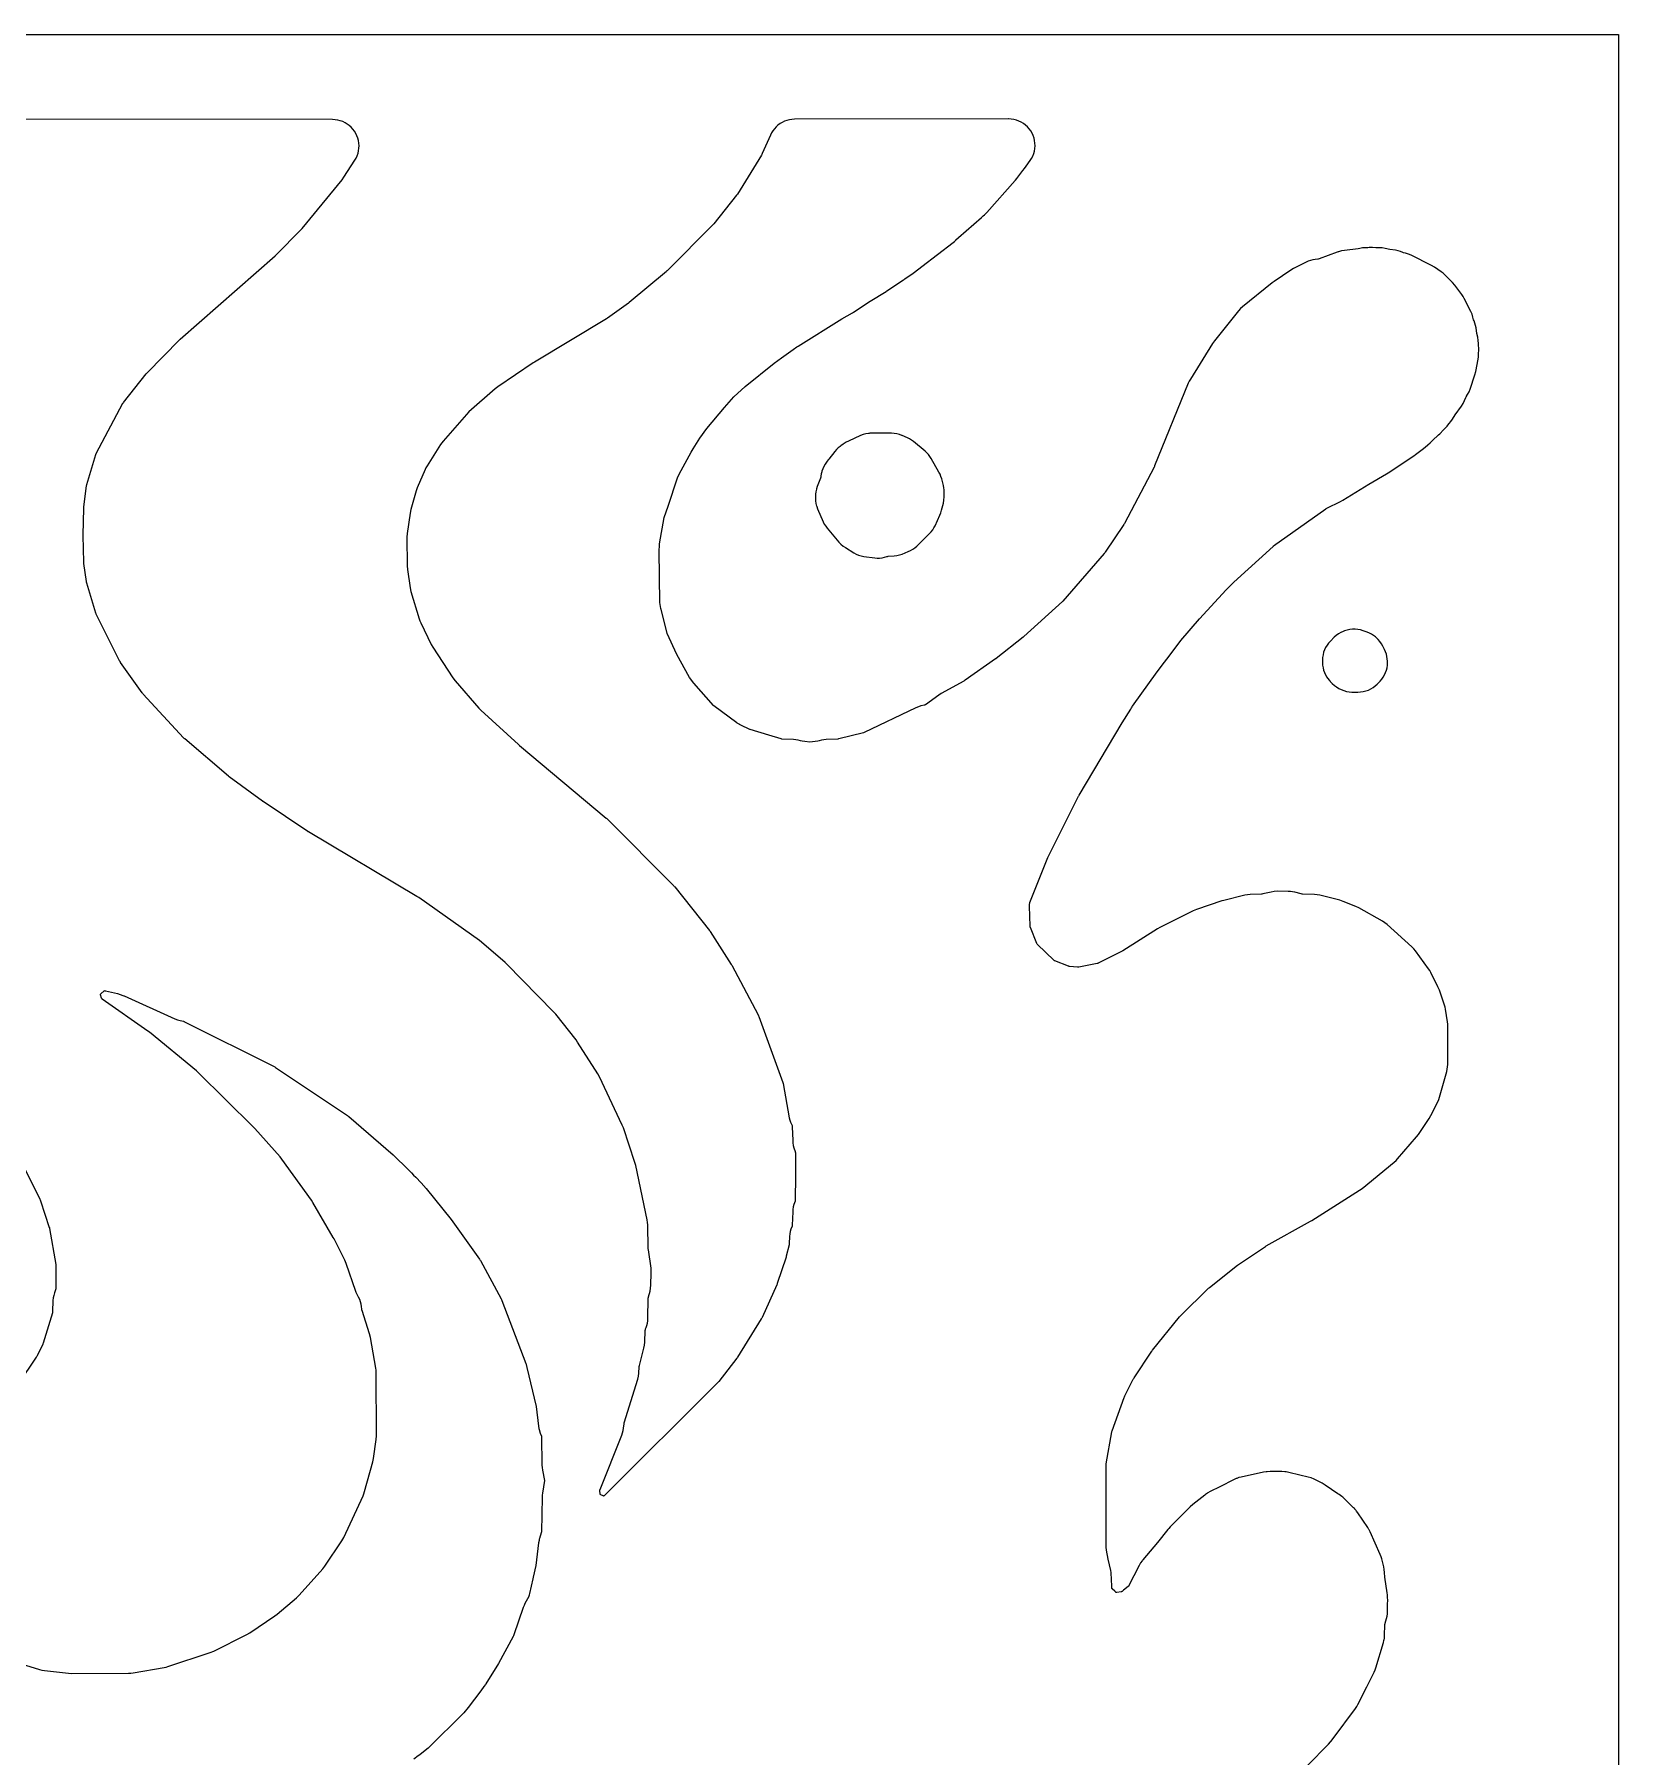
# Model space of a CAD drawing. Header units: millimetres. Extents: x 0 to 300, y 0 to 300.
# Drawn here: x 150 to 300, y 137 to 300 of the extents above; entities that cross this region are included whole.
import ezdxf

# ---------------------------------------------------------------- set-up
doc = ezdxf.new("R2010")
doc.units = ezdxf.units.MM
doc.layers.add('CUT', color=7, linetype='CONTINUOUS')

msp = doc.modelspace()

# ---------------------------------------------------------------- linework, layer by layer
at = {"layer": 'CUT'}
for points in [[(0.0614, 0), (0.0029, 0.0029), (0, 0.0614), (0, 299.9386), (0.0029, 299.9971), (0.0614, 300), (299.9021, 300), (299.9605, 299.9971), (299.9634, 299.9386), (299.9634, 0.0614), (299.9605, 0.0029), (299.9021, 0)], [(225.0432, 253.2476), (225.0445, 253.246), (226.1555, 251.9325), (226.3379, 251.7388), (226.5399, 251.5656), (226.759, 251.4148), (227.5474, 250.9322), (227.775, 250.8086), (228.0142, 250.7092), (228.2624, 250.6351), (228.5169, 250.5871), (229.5358, 250.4489), (229.7696, 250.4284), (230.0043, 250.4298), (230.2378, 250.4533), (230.4681, 250.4985), (230.6931, 250.5651), (230.7604, 250.5885), (230.7956, 250.5941), (230.8129, 250.5957), (231.374, 250.6349), (231.6329, 250.6666), (231.8871, 250.7251), (232.1338, 250.8098), (232.7005, 251.038), (232.9216, 251.1398), (233.1319, 251.2627), (233.3291, 251.4055), (233.5116, 251.5667), (234.7283, 252.7526), (234.8843, 252.9192), (235.0244, 253.0994), (235.1476, 253.2915), (235.2527, 253.4941), (235.7164, 254.4976), (235.8066, 254.7204), (235.875, 254.9508), (236.0411, 255.6276), (236.0946, 255.9198), (236.113, 256.2163), (236.1143, 256.678), (236.1063, 256.8844), (236.0814, 257.0893), (236.0396, 257.2916), (235.8795, 257.9316), (235.8129, 258.1536), (235.7261, 258.3684), (235.6197, 258.5742), (234.8729, 259.869), (234.7528, 260.0572), (234.6164, 260.2339), (234.4648, 260.3978), (234.2992, 260.5475), (233.207, 261.4495), (233.0253, 261.5861), (232.8319, 261.7057), (232.6285, 261.8072), (232.1219, 262.0319), (232.1166, 262.0342), (231.876, 262.1264), (231.6271, 262.1933), (231.3727, 262.2343), (231.1154, 262.2488), (229.3277, 262.2576), (229.0652, 262.245), (229.0046, 262.2357), (228.9628, 262.2335), (228.7004, 262.1914), (228.444, 262.1217), (228.1964, 262.0252), (227.0472, 261.5053), (226.8344, 261.3965), (226.6329, 261.2678), (226.5851, 261.234), (226.5444, 261.2078), (226.3217, 261.0474), (226.2977, 261.0304), (226.2932, 261.0269), (226.2637, 261.0057), (226.0815, 260.8612), (225.9135, 260.7003), (225.7612, 260.5246), (225.1905, 259.8007), (225.1427, 259.7347), (225.0412, 259.5959), (224.8501, 259.3116), (224.724, 259.1025), (224.6188, 258.8821), (224.5357, 258.6525), (224.5274, 258.62), (224.5264, 258.6171), (224.5198, 258.5902), (224.4754, 258.4158), (224.4723, 258.3958), (224.4678, 258.3775), (224.4463, 258.2262), (224.4384, 258.1744), (224.4369, 258.1596), (224.4331, 258.1333), (224.4301, 258.1001), (224.428, 258.0824), (224.4212, 258.0454), (224.4155, 258.0255), (224.411, 258.0099), (224.4052, 257.994), (224.1004, 257.2149), (224.0237, 256.9869), (224.0145, 256.9473), (224.0126, 256.9416), (223.9599, 256.7126), (223.929, 256.4797), (223.9201, 256.2449), (223.9216, 256.0784), (223.936, 255.8314), (223.9748, 255.587), (224.0376, 255.3477), (224.0457, 255.3259), (224.0492, 255.3127), (224.1354, 255.0818), (224.6558, 253.8733), (224.7642, 253.6523), (224.8937, 253.4431)], [(273.4669, 238.0952), (273.6975, 237.9746), (273.9393, 237.8786), (274.1898, 237.8082), (274.4463, 237.7643), (274.7059, 237.7472), (274.7237, 237.747), (275.2853, 237.7395), (275.5394, 237.749), (275.7912, 237.7843), (276.0382, 237.8449), (276.2777, 237.9304), (276.5073, 238.0397), (276.7246, 238.1718), (276.9273, 238.3253), (277.1134, 238.4986), (277.3777, 238.7711), (277.5383, 238.9537), (277.6805, 239.1511), (277.8028, 239.3614), (277.9041, 239.5826), (277.9834, 239.8126), (278.04, 240.0492), (278.0733, 240.2901), (278.083, 240.5332), (278.0819, 240.6629), (278.0695, 240.8912), (278.0363, 241.1174), (277.9825, 241.3396), (277.9087, 241.556), (277.8154, 241.7647), (277.6544, 242.0847), (277.5261, 242.3099), (277.3752, 242.5206), (277.2033, 242.7145), (277.1018, 242.8177), (276.9389, 242.9692), (276.7632, 243.1056), (276.5761, 243.2258), (276.379, 243.329), (276.1736, 243.4142), (275.7867, 243.5548), (275.5382, 243.6307), (275.2833, 243.6805), (275.0245, 243.7035), (274.7647, 243.6996), (274.5068, 243.6687), (274.2534, 243.6112), (274.0074, 243.5277), (273.885, 243.4789), (273.6568, 243.3745), (273.4403, 243.2477), (273.2376, 243.0998), (273.0507, 242.9324), (272.6763, 242.5614), (272.6748, 242.56), (272.5076, 242.377), (272.3593, 242.1784), (272.2315, 241.9661), (272.1253, 241.7422), (272.0417, 241.5089), (271.9817, 241.2684), (271.9458, 241.0232), (271.9344, 240.7756), (271.9352, 240.5294), (271.9478, 240.2866), (271.984, 240.0461), (272.0433, 239.8104), (272.1253, 239.5815), (272.2291, 239.3616), (272.3538, 239.1529), (272.4153, 239.0605), (272.5813, 238.8387), (272.649, 238.7666), (272.6693, 238.7407), (272.8555, 238.5496), (273.0609, 238.3795), (273.2501, 238.2391)]]:
    msp.add_lwpolyline(points, close=True, dxfattribs=at)
for points in [[(270.498, 136.1293), (272.4967, 138.1365), (272.698, 138.3694), (272.7203, 138.3919), (272.957, 138.6681), (275.0601, 141.5194), (275.1797, 141.697), (275.2836, 141.8841), (275.2874, 141.8916), (276.1189, 143.5523), (276.8278, 144.9681), (276.8285, 144.9695), (276.9174, 145.1682), (276.9887, 145.3739), (277.6984, 147.7518), (277.75, 147.9559), (277.7544, 147.9822), (277.7569, 147.9923), (277.791, 148.2025), (277.8072, 148.4149), (277.8415, 149.451), (277.8422, 149.4623), (277.8426, 149.4682), (277.8584, 149.5669), (277.8644, 149.5899), (277.9921, 150.0313), (278.0447, 150.2494), (278.0776, 150.4713), (278.0816, 150.5415), (278.0893, 150.601), (278.0983, 150.8139), (278.0983, 151.3359), (278.1044, 151.8229), (278.0983, 151.9467), (278.0983, 152.0651), (278.09, 152.269), (278.0651, 152.4716), (277.8197, 153.9607), (277.8055, 154.405), (277.7835, 154.6658), (277.7343, 154.923), (277.5505, 155.6692), (277.4882, 155.8813), (277.4074, 156.0871), (276.4486, 158.2434), (276.3491, 158.4428), (276.3325, 158.4697), (276.3292, 158.4764), (276.2136, 158.6645), (275.2898, 160.0292), (275.1581, 160.2064), (275.1235, 160.2452), (275.1123, 160.2601), (275.0394, 160.3396), (275.0113, 160.3712), (274.9971, 160.3858), (274.9489, 160.4383), (274.867, 160.5195), (274.1576, 161.2485), (273.9833, 161.4113), (273.8426, 161.5195), (273.7558, 161.596), (273.5161, 161.762), (273.3827, 161.8432), (272.1935, 162.671), (271.8871, 162.8534), (271.1405, 163.2283), (270.8683, 163.3453), (270.5842, 163.4293), (269.7882, 163.6142), (268.759, 163.8611), (268.4815, 163.9114), (268.4402, 163.9141), (268.3637, 163.9272), (268.0687, 163.9422), (267.4599, 163.9372), (266.9745, 163.9419), (266.7018, 163.9297), (266.6391, 163.92), (266.6013, 163.9178), (266.3551, 163.8786), (264.2204, 163.4286), (264.0128, 163.3755), (263.8105, 163.3047), (263.7766, 163.2895), (263.7618, 163.2843), (263.5656, 163.1958), (262.2055, 162.5098), (261.282, 162.0465), (261.0623, 161.9221), (261.0426, 161.9081), (261.0339, 161.9031), (260.9578, 161.848), (260.8563, 161.776), (260.8311, 161.7562), (260.8182, 161.7469), (260.7803, 161.7162), (259.6442, 160.8215), (259.4101, 160.612), (259.3669, 160.5682), (259.2016, 160.418), (257.5204, 158.7048), (257.3764, 158.5449), (257.3362, 158.4961), (257.2998, 158.4557), (256.2983, 157.2384), (254.9287, 155.5785), (254.8922, 155.5291), (254.872, 155.5045), (254.7156, 155.2926), (254.5824, 155.0654), (253.5619, 153.0937), (253.5516, 153.075), (253.546, 153.0667), (253.5455, 153.0663), (253.1065, 152.709), (252.9555, 152.5933), (252.9399, 152.582), (252.9262, 152.5735), (252.8968, 152.5651), (252.8775, 152.5612), (252.4682, 152.488), (252.4504, 152.4852), (252.4388, 152.4843), (252.4137, 152.4829), (252.3817, 152.5076), (252.3673, 152.5207), (252.2725, 152.6108), (252.0301, 152.8413), (252.017, 152.8544), (251.9919, 152.8833), (251.9866, 152.9213), (251.9854, 152.9397), (251.945, 153.8918), (251.942, 153.9259), (251.9313, 154.1689), (251.9132, 154.3789), (251.8775, 154.5867), (251.6491, 155.645), (251.4956, 156.5114), (251.4927, 156.5275), (251.4925, 156.5287), (251.4493, 156.7724), (251.4434, 156.8338), (251.4409, 156.9116), (251.4417, 164.5728), (251.442, 164.5897), (251.4481, 164.6603), (251.4507, 164.677), (251.9815, 167.7167), (251.9848, 167.7334), (252.0032, 167.8023), (252.0086, 167.8184), (253.1462, 170.9654), (253.174, 171.0353), (253.206, 171.1033), (254.0212, 172.7051), (254.056, 172.7686), (254.0946, 172.83), (255.7791, 175.3443), (255.8108, 175.3894), (255.8445, 175.433), (258.3963, 178.5809), (258.4403, 178.6322), (258.4871, 178.681), (261.1418, 181.2978), (261.1902, 181.3429), (261.241, 181.3854), (263.9009, 183.4887), (263.939, 183.5176), (263.9783, 183.5451), (266.5309, 185.2546), (266.5707, 185.2802), (266.6115, 185.3042), (270.8086, 187.6639), (270.914, 187.7266), (275.4418, 190.5733), (275.6962, 190.7564), (278.7329, 193.246), (278.8951, 193.3913), (279.0441, 193.5501), (280.8345, 195.634), (281.0146, 195.8709), (282.0202, 197.3706), (282.178, 197.6411), (282.8378, 198.9552), (282.9335, 199.1705), (283.0085, 199.3939), (283.6966, 201.8167), (283.7488, 202.0384), (283.7806, 202.2639), (283.7917, 202.4914), (283.8037, 206.0963), (283.7956, 206.3054), (283.7701, 206.5131), (283.5723, 207.7074), (283.5321, 207.9019), (283.4766, 208.0926), (283.0011, 209.5128), (282.8627, 209.8447), (282.1782, 211.2021), (282.0809, 211.3772), (281.9699, 211.544), (280.7406, 213.2394), (280.5732, 213.4461), (280.3848, 213.6339), (278.0464, 215.7289), (277.8383, 215.8962), (277.6136, 216.0403), (275.3844, 217.3075), (275.0761, 217.4558), (273.8945, 217.9277), (273.5694, 218.0325), (271.6846, 218.5002), (271.4322, 218.5492), (271.176, 218.572), (270.0367, 218.6147), (270.0154, 218.616), (269.927, 218.6291), (269.9063, 218.6339), (269.3002, 218.7924), (269.0968, 218.8366), (268.8906, 218.8638), (268.6827, 218.8737), (267.6581, 218.8798), (267.362, 218.864), (267.0698, 218.8132), (266.29, 218.6295), (266.271, 218.6255), (266.19, 218.6148), (266.1705, 218.6137), (265.0851, 218.579), (264.8232, 218.5568), (264.5651, 218.5072), (262.5896, 218.0189), (262.3965, 217.9629), (259.9956, 217.16), (259.6747, 217.0272), (256.5432, 215.4687), (256.3182, 215.3419), (253.0215, 213.2515), (252.9698, 213.2205), (252.9167, 213.1921), (250.7059, 212.0807), (250.6902, 212.0732), (250.6564, 212.0598), (250.6213, 212.0495), (250.6049, 212.0458), (248.8476, 211.6914), (248.8281, 211.688), (248.787, 211.684), (248.7457, 211.6841), (248.726, 211.6857), (247.9949, 211.7628), (247.9779, 211.765), (247.9425, 211.7719), (247.9076, 211.782), (247.8919, 211.7877), (246.5815, 212.2953), (246.5635, 212.3028), (246.5272, 212.3212), (246.4953, 212.3465), (246.4809, 212.3597), (244.9579, 213.839), (244.9438, 213.8534), (244.9167, 213.8859), (244.8969, 213.9232), (244.8889, 213.9418), (244.2745, 215.4659), (244.2685, 215.4818), (244.2581, 215.516), (244.2538, 215.5511), (244.2529, 215.5683), (244.1897, 217.4795), (244.1895, 217.4979), (244.1942, 217.575), (244.1967, 217.5933), (244.2323, 217.8208), (245.9239, 222.0711), (248.8386, 227.896), (248.8586, 227.9342), (248.8799, 227.9716), (252.9511, 234.8415), (253.7738, 236.116), (253.8525, 236.238), (253.9262, 236.3522), (253.952, 236.3921), (256.2944, 239.6595), (256.9881, 240.5796), (257.1905, 240.8479), (257.8832, 241.7667), (258.534, 242.6299), (260.2854, 244.6676), (262.8148, 247.4099), (263.541, 248.1314), (267.2532, 251.5378), (267.2961, 251.5747), (272.2486, 255.0949), (272.2661, 255.1067), (272.3297, 255.1449), (272.3463, 255.1534), (273.6238, 255.7766), (273.8441, 255.8982), (276.3046, 257.422), (278.0063, 258.3955), (278.1564, 258.4886), (279.7425, 259.5512), (279.7672, 259.5665), (279.9222, 259.6707), (279.9376, 259.6819), (280.5919, 260.1203), (280.7368, 260.2251), (281.4925, 260.8138), (281.6834, 260.9528), (281.8863, 261.1206), (281.9061, 261.1361), (282.1281, 261.3312), (282.361, 261.5616), (282.9227, 262.088), (283.0394, 262.2049), (283.3896, 262.5794), (283.5821, 262.7699), (283.7256, 262.9244), (283.7949, 263.013), (283.9308, 263.1584), (284.0952, 263.3533), (284.2389, 263.5639), (284.2411, 263.5674), (284.4897, 263.9752), (285.0925, 264.816), (285.2538, 265.0726), (285.3829, 265.3468), (285.4897, 265.6147), (285.5298, 265.6805), (285.5948, 265.787), (285.6038, 265.8017), (285.6062, 265.8057), (285.6705, 265.911), (285.6719, 265.9134), (285.8045, 266.161), (285.9084, 266.422), (286.3584, 267.7669), (286.4458, 268.1055), (286.6574, 269.2497), (286.6884, 269.4736), (286.6991, 269.6993), (286.6994, 269.8418), (286.7224, 270.0695), (286.7237, 270.3082), (286.7022, 270.5459), (286.7008, 270.5564), (286.7011, 270.7357), (286.684, 271.0326), (286.6318, 271.3255), (286.5427, 271.6956), (286.4712, 272.211), (286.4287, 272.4392), (286.3651, 272.6625), (286.2812, 272.8789), (286.2304, 272.9937), (286.1749, 273.2242), (286.0903, 273.5031), (285.9738, 273.7703), (285.9681, 273.7816), (285.3546, 274.9911), (285.2462, 275.1833), (285.1212, 275.3653), (284.4515, 276.2535), (284.2355, 276.5036), (283.8249, 276.9201), (283.6872, 277.069), (283.6318, 277.1159), (283.5206, 277.2287), (283.3505, 277.386), (283.1664, 277.5269), (282.5434, 277.9595), (282.2374, 278.1412), (280.3413, 279.0913), (280.0684, 279.2083), (279.7835, 279.2922), (279.599, 279.3348), (279.5421, 279.3606), (279.3154, 279.4503), (279.0812, 279.5175), (278.8415, 279.5616), (278.305, 279.6334), (277.8511, 279.7381), (277.5709, 279.7862), (277.2869, 279.8022), (277.046, 279.802), (276.9755, 279.8114), (276.6702, 279.8334), (276.3645, 279.8179), (276.217, 279.8013), (275.9994, 279.8011), (275.7316, 279.7865), (275.4668, 279.7433), (275.3058, 279.6989), (274.0258, 279.555), (273.7316, 279.504), (273.4456, 279.4183), (273.4118, 279.4059), (273.3296, 279.3803), (271.6239, 278.7515), (271.606, 278.7456), (271.5083, 278.7229), (271.4846, 278.7196), (271.245, 278.6942), (271.0223, 278.6604), (270.8036, 278.6067), (270.5907, 278.5336), (270.3851, 278.4416), (269.2007, 277.8458), (268.9255, 277.6846), (267.3419, 276.6157), (267.1709, 276.4894), (264.3666, 274.2272), (264.167, 274.0476), (263.9878, 273.8477), (261.6957, 270.9965), (261.5195, 270.7477), (259.4205, 267.363), (259.3174, 267.18), (259.2301, 266.9891), (256.0352, 259.1511), (256.0115, 259.0967), (255.9851, 259.0435), (253.1758, 253.7114), (253.1438, 253.6545), (253.1087, 253.5993), (251.3532, 250.9922), (251.3102, 250.9324), (251.2637, 250.8753), (247.3384, 246.3456), (247.3154, 246.3205), (243.6527, 242.999), (243.6215, 242.9717), (243.5894, 242.9455), (241.0294, 240.9243), (241.0028, 240.9039), (240.9757, 240.8842), (238.0962, 238.8582), (238.0426, 238.8226), (237.9871, 238.7898), (235.8331, 237.5934), (235.8305, 237.592), (235.5935, 237.4423), (234.3338, 236.5446), (234.318, 236.5339), (234.3155, 236.5325), (234.2821, 236.5208), (234.2644, 236.5159), (233.9138, 236.4287), (233.6723, 236.3554), (233.4393, 236.2582), (233.4221, 236.25), (233.4204, 236.2492), (228.5519, 233.9242), (228.5374, 233.9177), (228.4799, 233.897), (228.461, 233.8917), (226.1436, 233.3105), (226.1132, 233.304), (226.0563, 233.2958), (226.0363, 233.2945), (224.9365, 233.2502), (224.7104, 233.2308), (224.487, 233.191), (224.2681, 233.131), (224.15, 233.0928), (223.3834, 233.0125), (222.9278, 233.0605), (222.6531, 233.0894), (222.5238, 233.1314), (222.3049, 233.1918), (222.0813, 233.2321), (221.8551, 233.2519), (220.7368, 233.2987), (220.7314, 233.299), (220.6875, 233.3043), (220.6738, 233.3081), (219.5177, 233.6529), (217.748, 234.1863), (217.7318, 234.1916), (217.7056, 234.202), (217.7, 234.2047), (216.8665, 234.6224), (216.7511, 234.6803), (216.72, 234.6959), (216.701, 234.7054), (216.5758, 234.7682), (216.5715, 234.7704), (216.502, 234.8129), (216.4861, 234.824), (214.3167, 236.4311), (214.2756, 236.4717), (212.4064, 238.5771), (212.0072, 239.1306), (210.8169, 241.3097), (209.9005, 243.2952), (209.3035, 245.5971), (209.3013, 245.6098), (209.2967, 245.6363), (209.2954, 245.6442), (209.1957, 246.2274), (209.1419, 251.1205), (209.165, 251.604), (209.1687, 251.6812), (209.1713, 251.7356), (209.1728, 251.7667), (209.616, 254.2534), (209.9768, 255.3471), (210.86, 258.0237), (211.0317, 258.3676), (212.1749, 260.4484), (212.3554, 260.7769), (212.9796, 261.7684), (213.6518, 262.6938), (215.302, 264.695), (216.1859, 265.6916), (217.2604, 266.6581), (220.012, 268.8869), (220.7083, 269.3823), (221.8184, 270.1719), (222.1687, 270.4211), (222.2811, 270.501), (226.4234, 273.0706), (227.4203, 273.6412), (227.543, 273.7162), (229.1112, 274.7378), (230.6078, 275.6662), (230.6819, 275.714), (232.2728, 276.7803), (232.3142, 276.8063), (232.3939, 276.8615), (233.1737, 277.3841), (233.3151, 277.4862), (234.0078, 278.0242), (236.9626, 280.3142), (237.0812, 280.412), (237.1166, 280.4431), (237.1502, 280.471), (237.2149, 280.5284), (237.2328, 280.5431), (237.4822, 280.7643), (239.6505, 282.6692), (239.807, 282.8265), (239.9313, 282.9366), (240.1382, 283.143), (240.1384, 283.1433), (242.847, 286.1807), (242.8555, 286.1902), (243.0009, 286.3691), (243.5585, 287.1244), (243.7214, 287.3115), (243.8802, 287.5141), (244.2624, 288.0572), (244.3951, 288.2671), (244.5062, 288.4891), (244.5948, 288.721), (244.66, 288.9605), (244.7011, 289.2054), (244.7177, 289.4531), (244.7096, 289.7012), (244.677, 289.9473), (244.6201, 290.189), (244.5395, 290.4238), (244.4361, 290.6495), (244.3107, 290.8638), (244.1648, 291.0646), (243.9996, 291.25), (243.8169, 291.418), (243.6184, 291.5671), (243.4061, 291.6958), (243.182, 291.8028), (242.9485, 291.887), (242.7078, 291.9477), (242.4622, 291.9842), (242.2142, 291.9961), (242.1982, 291.9961), (242.1709, 291.996), (221.9423, 291.9652), (221.7015, 291.9532), (221.4631, 291.9181), (221.2291, 291.8602), (221.0017, 291.78), (220.7832, 291.6783), (220.5755, 291.556), (220.3805, 291.4142), (220.2, 291.2544), (220.0358, 291.0779), (219.8894, 290.8864), (219.7621, 290.6817), (219.6551, 290.4657), (218.8918, 288.7181), (218.8545, 288.6403), (218.8117, 288.5653), (216.5399, 284.8937), (216.4993, 284.8323), (216.4551, 284.7735), (214.301, 282.085), (214.2593, 282.0357), (214.2151, 281.9887), (209.9057, 277.6488), (209.8652, 277.6098), (209.8229, 277.5727), (206.2895, 274.6192), (206.2548, 274.5913), (206.2192, 274.5647), (204.2305, 273.1362), (204.1903, 273.1085), (204.149, 273.0824), (197.3109, 268.9607), (197.2094, 268.8961), (193.8588, 266.6499), (193.602, 266.4525), (191.1077, 264.2637), (190.8743, 264.0299), (188.6638, 261.5011), (188.5406, 261.3485), (188.4298, 261.1866), (187.1494, 259.1505), (187.0519, 258.9811), (186.9679, 258.8047), (186.2316, 257.0871), (186.1259, 256.79), (185.6185, 255.0173), (185.5461, 254.6754), (185.2786, 252.7619), (185.2546, 252.4077), (185.2633, 249.7051), (185.29, 249.3488), (185.5456, 247.6131), (185.6244, 247.259), (186.3966, 244.6847), (186.4651, 244.487), (186.5498, 244.2958), (187.5576, 242.2559), (187.6999, 242.0053), (189.5915, 239.0812), (189.8061, 238.7963), (192.047, 236.2258), (192.2455, 236.0226), (195.8147, 232.7629), (195.8961, 232.6917), (204.1228, 225.8065), (204.1644, 225.77), (204.2043, 225.7317), (210.5171, 219.3852), (210.5618, 219.3377), (210.604, 219.2879), (213.8912, 215.1828), (213.9303, 215.1313), (213.9666, 215.0777), (215.9561, 211.9643), (215.9816, 211.9225), (216.0055, 211.8796), (218.5041, 207.1706), (218.5409, 207.095), (218.5723, 207.0171), (220.8419, 200.7836), (220.8473, 200.7678), (220.8656, 200.7), (220.8689, 200.6836), (221.4527, 197.4379), (221.4995, 197.2293), (221.564, 197.0255), (221.6456, 196.8279), (221.7078, 196.6939), (221.7157, 196.6758), (221.7291, 196.6369), (221.7345, 196.596), (221.7355, 196.5763), (221.7716, 195.2981), (221.7898, 195.0599), (221.8305, 194.8246), (221.8936, 194.5942), (222.0027, 194.2594), (222.0083, 194.2404), (222.0171, 194.2), (222.0217, 194.1588), (222.0224, 194.1391), (222.0452, 191.9316), (222.0453, 191.9229), (222.0452, 191.9038), (222.0212, 189.6805), (222.0205, 189.6606), (222.0158, 189.6193), (222.0069, 189.5788), (222.0012, 189.5597), (221.8931, 189.2296), (221.8292, 188.9974), (221.788, 188.76), (221.7698, 188.5199), (221.7353, 187.2604), (221.7343, 187.2414), (221.7294, 187.202), (221.7169, 187.1643), (221.7096, 187.1467), (221.696, 187.1163), (221.6112, 186.8989), (221.547, 186.6745), (221.5041, 186.4451), (221.4827, 186.2127), (221.4523, 185.5391), (221.451, 185.52), (221.4396, 185.4408), (221.4355, 185.4221), (221.1667, 184.3265), (221.154, 184.279), (221.1395, 184.232), (220.3082, 181.7364), (220.287, 181.6779), (220.2629, 181.6206), (218.8757, 178.5473), (218.8406, 178.4759), (218.8009, 178.4069), (216.5509, 174.7799), (216.5168, 174.7279), (216.48, 174.6777), (214.7885, 172.4879), (214.7381, 172.427), (214.6839, 172.3694), (203.9159, 161.6586), (203.9026, 161.6461), (203.8738, 161.6224), (203.8389, 161.6358), (203.8224, 161.6436), (203.6073, 161.7514), (203.5905, 161.7604), (203.5573, 161.7814), (203.5491, 161.8199), (203.5466, 161.8387), (203.5155, 162.1227), (203.5139, 162.1416), (203.5135, 162.1811), (203.5245, 162.2191), (203.5311, 162.2369), (205.5968, 167.407), (205.6704, 167.6183), (205.7249, 167.8354), (205.7597, 168.0564), (205.804, 168.4525), (205.8065, 168.4705), (205.822, 168.5453), (205.827, 168.5629), (207.0951, 172.6923), (207.165, 172.9796), (207.2005, 173.2731), (207.2374, 173.8747), (207.2391, 173.8941), (207.2521, 173.9744), (207.2566, 173.9932), (207.6922, 175.6314), (207.7487, 175.904), (207.7745, 176.1811), (207.8165, 177.3124), (207.8179, 177.3341), (207.8246, 177.3791), (207.8363, 177.423), (207.8437, 177.4435), (207.8929, 177.5696), (207.9642, 177.7792), (208.0167, 177.9942), (208.05, 178.2131), (208.0638, 178.434), (208.0981, 180.3479), (208.0992, 180.3711), (208.1126, 180.468), (208.1179, 180.4907), (208.2623, 181.0403), (208.3181, 181.3134), (208.343, 181.5911), (208.3829, 182.7671), (208.3806, 182.9885), (208.3587, 183.2089), (208.1114, 184.9232), (208.1031, 184.9959), (208.0992, 185.069), (208.0484, 187.3116), (208.0327, 187.5404), (207.9961, 187.7668), (206.9168, 192.9267), (206.8406, 193.208), (205.7464, 196.4781), (205.6378, 196.7492), (203.489, 201.3164), (203.334, 201.5974), (201.4129, 204.6065), (201.2661, 204.8127), (199.3438, 207.2416), (199.1636, 207.4455), (194.6712, 212.0016), (194.5359, 212.129), (192.3122, 214.0716), (192.1072, 214.2327), (186.3619, 218.2799), (186.2012, 218.3842), (175.9334, 224.4982), (175.9063, 224.5148), (175.8797, 224.5321), (171.6324, 227.3722), (171.6184, 227.3818), (171.5881, 227.4032), (168.4131, 229.7208), (168.3759, 229.7491), (168.3398, 229.7788), (164.2067, 233.3136), (164.1539, 233.3615), (164.104, 233.4125), (160.2894, 237.5423), (160.2391, 237.6003), (160.1926, 237.6614), (158.1298, 240.5559), (158.1269, 240.5601), (158.0878, 240.6245), (158.0795, 240.64), (155.8326, 245.1198), (155.8253, 245.1351), (155.7991, 245.2009), (155.7939, 245.217), (154.9423, 248.0487), (154.9197, 248.135), (154.9036, 248.2227), (154.6587, 249.8988), (154.6504, 249.9711), (154.6464, 250.0438), (154.5835, 252.552), (154.5831, 252.5824), (154.5835, 252.6129), (154.6466, 255.1302), (154.6498, 255.1921), (154.6561, 255.2539), (154.9163, 257.2864), (154.9171, 257.2917), (154.9335, 257.3705), (154.9384, 257.3886), (155.7918, 260.2267), (155.7978, 260.245), (155.8285, 260.3196), (155.8371, 260.3368), (158.3594, 265.0771), (158.3682, 265.0927), (158.4093, 265.1554), (158.4201, 265.1696), (160.5715, 267.8736), (160.6125, 267.9225), (160.6561, 267.9692), (163.7299, 271.0932), (163.7612, 271.1239), (163.7935, 271.1533), (172.7691, 279.0483), (172.8893, 279.1613), (175.1798, 281.461), (175.343, 281.6416), (179.1158, 286.2507), (179.2824, 286.4795), (180.3159, 288.0823), (180.4377, 288.2931), (180.5384, 288.5146), (180.617, 288.7449), (180.673, 288.9818), (180.7056, 289.223), (180.7146, 289.4662), (180.6999, 289.7091), (180.6617, 289.9494), (180.6003, 290.1849), (180.5163, 290.4133), (180.4104, 290.6325), (180.2838, 290.8403), (180.1376, 291.0349), (179.9731, 291.2143), (179.792, 291.3768), (179.5959, 291.521), (179.3867, 291.6454), (179.1664, 291.7489), (178.9371, 291.8304), (178.701, 291.8893), (178.4602, 291.925), (178.2172, 291.9371), (147.0302, 291.9671)], [(149.1196, 145.6337), (150.4527, 145.2148), (150.685, 145.1538), (150.9221, 145.1155), (153.2144, 144.857), (153.5021, 144.8412), (158.9027, 144.8574), (159.1105, 144.8667), (159.3167, 144.8932), (162.2595, 145.3966), (162.4447, 145.4355), (162.6265, 145.4884), (166.6293, 146.8189), (166.9586, 146.9551), (170.0919, 148.5215), (170.3706, 148.6841), (172.7531, 150.2888), (172.9648, 150.4483), (174.7916, 151.9834), (175.0543, 152.2393), (177.2738, 154.7438), (177.4763, 155.0054), (179.0727, 157.3758), (179.1754, 157.5419), (179.2648, 157.7155), (181.0977, 161.6456), (181.1797, 161.8429), (181.2445, 162.0465), (182.0131, 164.8735), (182.0767, 165.1841), (182.3283, 166.9887), (182.3522, 167.3394), (182.339, 173.3275), (182.3297, 173.538), (182.3026, 173.747), (181.8029, 176.6439), (181.7172, 176.9906), (180.9978, 179.2078), (180.992, 179.2273), (180.9742, 179.3107), (180.9716, 179.3308), (180.9473, 179.5602), (180.9114, 179.7931), (180.8538, 180.0216), (180.7749, 180.2436), (180.6755, 180.4572), (180.4411, 180.9045), (180.4388, 180.9091), (180.4088, 180.9781), (180.4028, 180.9946), (179.4985, 183.6469), (179.3667, 183.9613), (178.3552, 185.9773), (178.28, 186.116), (176.3481, 189.4271), (176.2167, 189.6292), (173.3994, 193.5369), (173.2387, 193.7373), (170.8347, 196.4375), (170.7244, 196.5537), (165.4942, 201.7201), (165.3223, 201.8748), (160.8624, 205.5314), (160.7139, 205.6441), (156.4062, 208.6689), (156.3912, 208.6799), (156.3619, 208.7051), (156.3475, 208.741), (156.3419, 208.7587), (156.2459, 209.0878), (156.2412, 209.1057), (156.2341, 209.143), (156.261, 209.1699), (156.275, 209.1819), (156.5914, 209.4423), (156.6066, 209.4542), (156.6398, 209.4763), (156.6794, 209.4716), (156.6984, 209.4679), (157.8307, 209.2165), (158.3401, 209.0244), (158.4307, 208.9903), (158.4474, 208.984), (158.4825, 208.9707), (163.2789, 206.8034), (163.5219, 206.7085), (163.7734, 206.6395), (163.7922, 206.6354), (164.0814, 206.572), (164.0865, 206.5708), (164.1345, 206.5563), (164.1581, 206.5468), (164.1796, 206.5367), (172.6675, 202.2903), (172.7343, 202.2542), (172.7988, 202.214), (179.6286, 197.6495), (179.6888, 197.6065), (179.7463, 197.56), (183.9401, 193.9471), (185.383, 192.5255), (185.687, 192.2157), (185.8812, 192.018), (186.0839, 191.8116), (186.6083, 191.2775), (187.0791, 190.7395), (189.4499, 187.8061), (192.1243, 184.0533), (192.166, 183.9907), (192.2038, 183.9257), (194.1621, 180.2994), (194.1976, 180.2282), (194.2283, 180.1548), (196.5079, 174.1704), (196.5219, 174.1295), (196.5336, 174.0883), (196.6033, 173.8109), (197.4727, 170.0998), (197.714, 168.2434), (197.7503, 168.0345), (197.804, 167.8295), (197.8101, 167.8124), (197.878, 167.5839), (197.9768, 167.3036), (197.9832, 167.2837), (197.9898, 167.2558), (198.0348, 164.5542), (198.0494, 164.3227), (198.0855, 164.0935), (198.2865, 163.1136), (198.0743, 161.9096), (198.0477, 161.7137), (198.0367, 161.5162), (197.9836, 158.2451), (197.9831, 158.2433), (197.8555, 157.8385), (197.7968, 157.6171), (197.7841, 157.5423), (197.7534, 157.424), (197.7162, 157.1964), (197.4683, 155.0623), (197.2122, 153.9405), (197.1804, 153.8012), (197.0215, 153.105), (196.8592, 152.3941), (196.827, 152.2654), (196.8208, 152.2432), (196.7863, 152.1526), (196.7762, 152.1318), (196.4157, 151.4425), (196.3335, 151.2696), (196.2648, 151.0908), (195.3756, 148.4831), (195.3476, 148.409), (195.3465, 148.4066), (195.3131, 148.3396), (193.9209, 145.761), (192.7226, 143.8466), (192.6903, 143.803), (192.5374, 143.5975), (192.2433, 143.202), (191.0485, 141.5952), (190.6359, 141.1042), (187.2628, 137.7551), (186.9866, 137.5281), (186.4617, 137.1415), (186.3259, 137.0414), (185.8984, 136.7265)], [(148.5297, 193.6756), (150.4826, 189.7427), (150.5177, 189.6654), (150.5473, 189.5858), (151.3908, 187.048), (151.3923, 187.0433), (151.4105, 186.972), (151.4138, 186.9551), (151.9992, 183.5502), (152.0017, 183.5334), (152.0076, 183.4624), (152.0079, 183.4454), (152.0002, 181.2926), (151.9996, 181.2712), (151.9945, 181.2267), (151.9845, 181.183), (151.9781, 181.1626), (151.8738, 180.8618), (151.8044, 180.6245), (151.7588, 180.3816), (151.7375, 180.1353), (151.6987, 179.0898), (151.6984, 179.0844), (151.6925, 179.0337), (151.6872, 179.0084), (151.6808, 178.985), (150.8231, 176.1093), (150.8179, 176.0931), (150.7915, 176.0265), (150.7842, 176.011), (150.2337, 174.9128), (150.1964, 174.8439), (150.1546, 174.7776), (148.4615, 172.2697)]]:
    msp.add_lwpolyline(points, dxfattribs=at)

doc.saveas('drawing.dxf')
